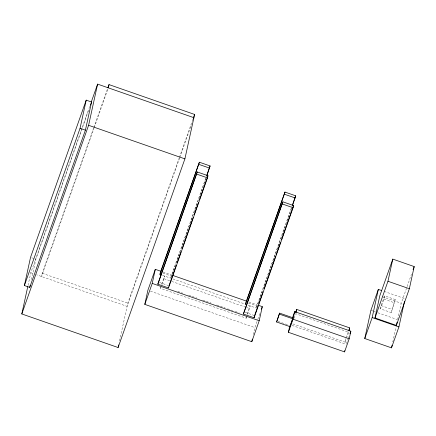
<?xml version="1.0" encoding="UTF-8"?>
<svg xmlns="http://www.w3.org/2000/svg" width="436" height="436" viewBox="0 0 436 436"><rect width="100%" height="100%" fill="white"/><g stroke="black" fill="none" stroke-linecap="round" stroke-linejoin="round"><path stroke-width="0.33" stroke-dasharray="2.18 1.64" d="M28.04 285.389L30.798 272.773L89.881 105.932M31.452 279.525L35.894 259.218L88.84 109.703M93.566 128.228L42.21 273.252L41.496 276.506L93.991 128.271M119.546 340.892L127.803 303.107L179.158 158.083M246.629 316.918L246.177 318.204L160.584 288.349L161.058 286.185M161.947 284.495L164.585 276.01L161.631 284.359M170.759 277.628L206.457 176.188M246.177 318.204L246.651 316.035M247.539 314.351L250.177 305.865L247.223 314.209M256.352 307.484L292.055 206.043M253.332 334.646L254.869 327.6L257.567 319.98M292.845 323.921L345.17 342.167L345.982 338.456M380.459 308.846L381.168 305.598L384.617 295.853L395.316 299.587L394.607 302.84L391.157 312.579L380.459 308.846L383.909 299.107L384.617 295.853M391.157 312.579L391.866 309.331L395.316 299.587M392.787 341.955L396.084 326.886M397.648 319.55L401.207 303.26L411.513 274.162M93.789 127.59L107.654 88.443M94.22 127.628L107.85 89.129M179.387 157.44L193.017 118.941M179.583 158.126L127.094 306.355L36.466 274.745M179.812 157.483L191.399 124.756M160.584 288.349L161.037 287.068M170.863 277.53L205.983 178.357M256.461 307.385L291.58 208.212M257.796 319.343L260.041 312.993M294.191 318.095L295.733 313.74L348.696 332.21L347.154 336.57M346.119 337.835L348.32 331.611M345.17 342.167L346.271 339.055M346.44 343.677L348.206 338.685M348.424 338.063L348.871 336.815M384.067 291.384L405.082 298.715M382.328 296.671L401.207 303.26M383.909 299.107L394.607 302.84M381.168 305.598L391.866 309.331M370.911 310.35L372.818 311.015M373.456 311.239L375.369 311.904M377.914 312.792L397.022 319.457M162.988 272.004L171.958 275.132M248.836 301.946L257.169 304.851M162.933 273.149L171.114 276.004M248.525 303.004L256.706 305.854M162.459 275.318L170.64 278.168M172.89 278.904L244.433 303.859M248.051 305.173L256.232 308.023M163.996 278.718L171.021 281.171M171.659 281.394L245.757 307.233M246.395 307.456L249.588 308.574M291.962 325.376L346.217 344.304M278.092 321.436L289.558 325.436M159.543 282.463L168.351 285.536M245.136 312.318L253.948 315.392M177.784 291.433L182.891 293.215M188.641 295.221L196.947 298.115M202.696 300.121L210.997 303.02M216.746 305.026L225.052 307.92M227.608 308.813L232.715 310.596M235.271 311.484L239.102 312.819M150.442 291.177L254.869 327.6M31.73 257.763L35.894 259.218M42.21 273.252L127.803 303.107M30.798 272.773L33.948 273.868"/><path stroke-width="0.65" d="M24.383 285.526L30.542 257.349L86.214 100.138L91.565 102.002L85.407 130.173L29.735 287.389L24.383 285.526L80.061 128.309L86.214 100.138M107.877 87.805L109.016 84.595L194.609 114.45L184.902 158.873L118.091 347.53L21.8 313.947L27.751 286.719M29.735 287.389L30.166 285.422M21.8 313.947L88.606 125.29L97.604 84.115L193.9 117.698L193.442 118.984M108.308 87.843L109.016 84.595M118.091 347.53L118.674 344.876M258.45 305.298L262.292 306.639L259.213 320.727L251.79 341.688L144.801 304.372L147.875 290.283L155.298 269.323L161.064 271.334M144.801 304.372L152.224 283.405L155.298 269.323M157.81 284.19L197.252 171.975L207.95 175.703L207.476 177.872L168.509 287.923L157.81 284.19L197.252 171.975M161.2 274.876L159.941 274.44L160.415 272.271L199.383 162.219L210.081 165.953L206.893 175.795M168.509 287.923L168.743 286.839M159.941 274.44L199.383 162.219M243.402 314.045L282.844 201.824L293.548 205.558L293.074 207.727L254.101 317.773L243.402 314.045L282.844 201.824M246.792 304.731L245.533 304.29L246.008 302.126L284.981 192.074L295.679 195.808L292.485 205.65M254.101 317.773L254.575 315.61M251.79 341.688L252.351 339.126M245.533 304.29L284.981 192.074M276.604 321.986L279.607 313.13L292.976 317.795L292.763 318.787L289.978 326.651L276.604 321.986L279.607 313.13M292.474 317.849L294.687 311.609L350.855 331.202L349.198 338.783L344.56 351.885L288.387 332.297L289.629 326.608M288.387 332.297L293.03 319.196L294.687 311.609M296.006 312.503L296.682 309.407L349.645 327.877L348.964 330.973M344.56 351.885L344.838 350.62M404.51 301.336L398.924 326.891L391.501 347.852L364.752 338.521L370.911 310.35L378.334 289.39L381.516 290.496M364.752 338.521L372.175 317.561L378.334 289.39M374.971 317.953L379.81 295.793L392.803 259.109L414.2 266.576L409.355 288.73L396.368 325.414L374.971 317.953L387.958 281.269L392.803 259.109M391.501 347.852L392.073 345.23M396.368 325.414L397.082 322.155M91.244 102.079L97.604 84.115M90.432 105.212L91.565 102.002M193.698 117.017L194.609 114.45M206.909 174.912L210.081 165.953M168.983 285.754L176.231 265.279M177.136 262.723L180.989 251.845M182.123 248.645L193.224 217.292M194.129 214.735L198.435 202.577M199.568 199.377L207.95 175.703M292.278 205.405L295.679 195.808M254.804 314.966L258.199 305.369M258.652 304.094L262.957 291.935M264.091 288.736L275.645 256.106M276.097 254.826L280.403 242.667M281.536 239.468L293.548 205.558M261.393 309.178L262.292 306.639M290.196 325.654L292.976 317.795M295.581 312.519L296.682 309.407M348.98 329.747L349.645 327.877M349.972 333.698L350.855 331.202M413.083 269.737L414.2 266.576M88.606 125.29L184.902 158.873M198.909 164.388L209.612 168.122M284.506 194.243L295.205 197.971M80.061 128.309L85.407 130.173M196.778 174.138L207.476 177.872M282.375 203.994L293.074 207.727M387.958 281.269L409.355 288.73M372.175 317.561L398.924 326.891M172.596 275.356L246.918 301.276M279.389 314.127L292.763 318.787M293.03 319.196L349.198 338.783M152.224 283.405L259.213 320.727"/></g></svg>
